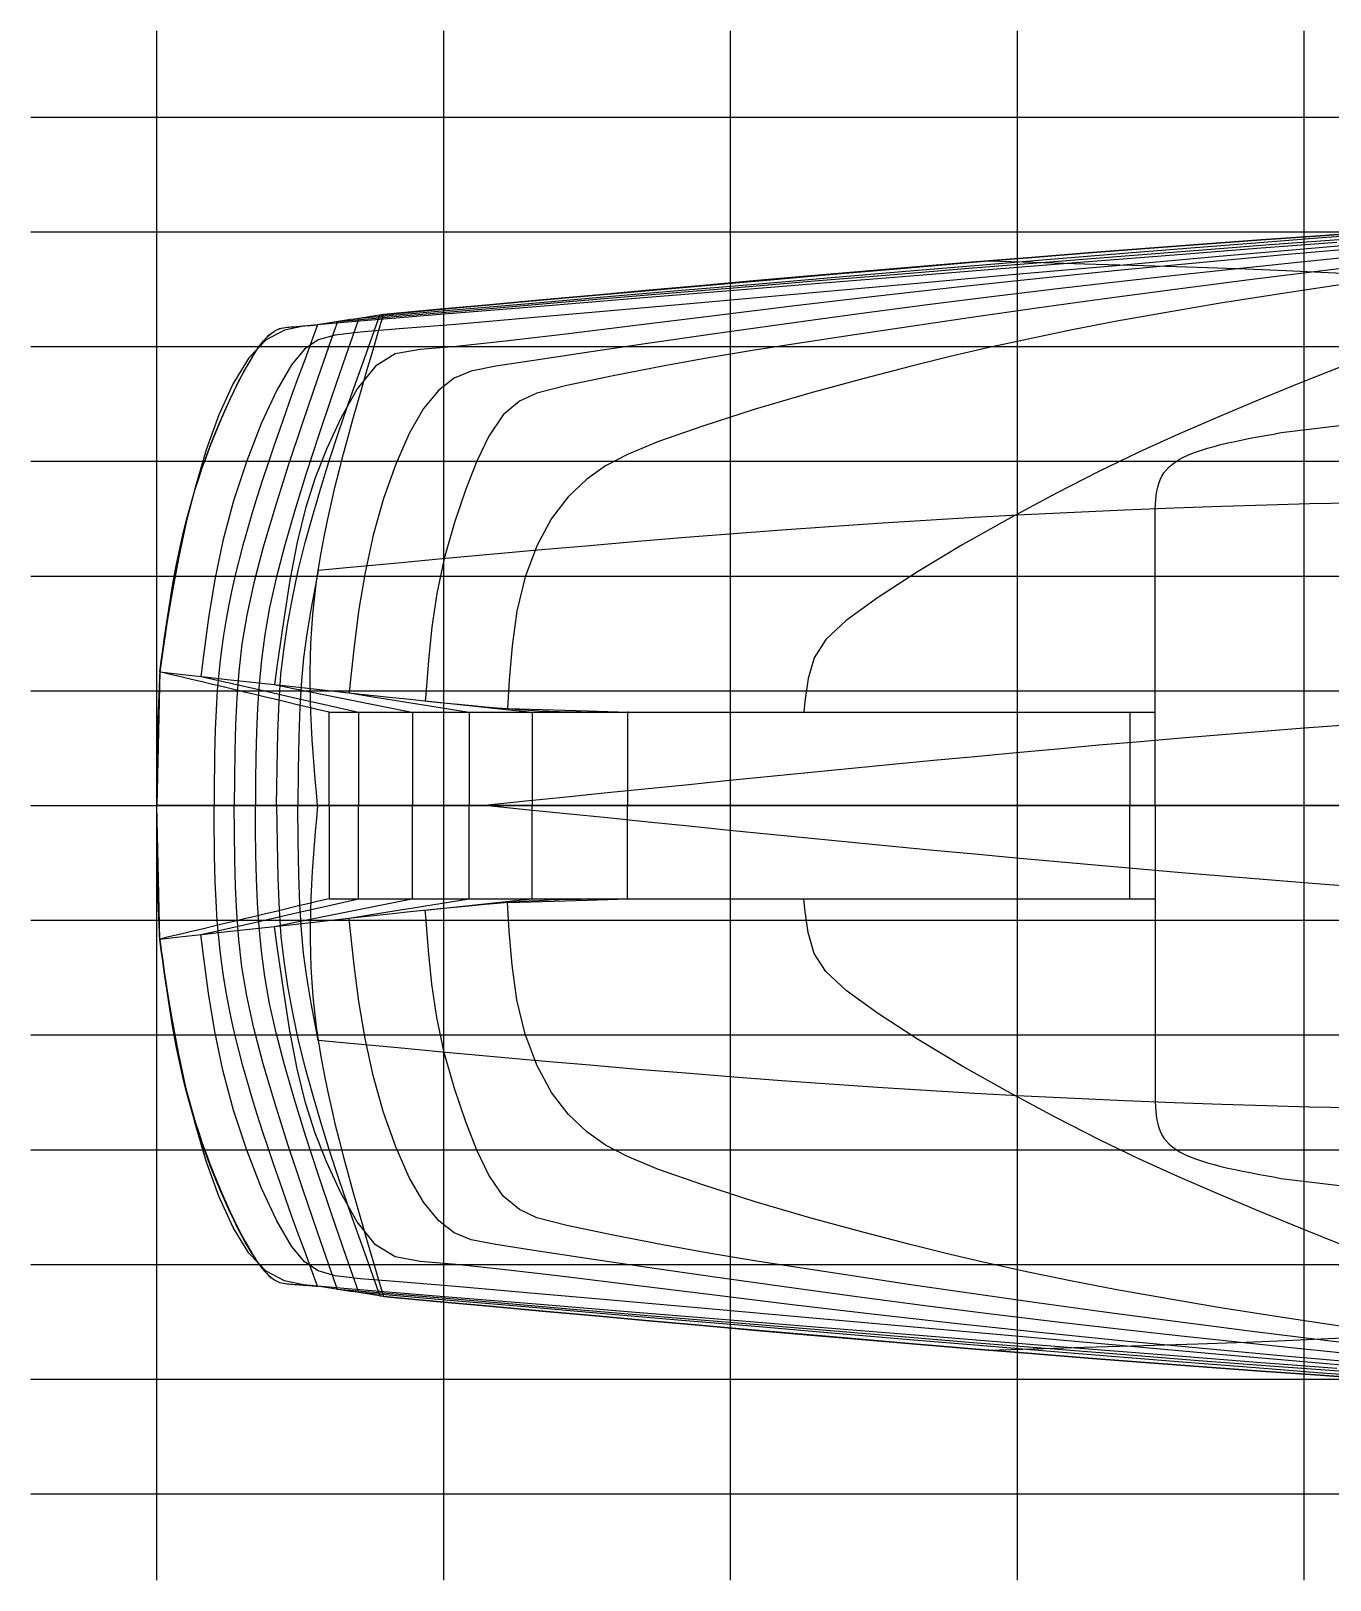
# Model space of a CAD drawing. Extents: x -0.22 to 9, y -4.91 to 1.71.
# Drawn here: x -0.219 to 2.045, y -4.913 to -2.213 of the extents above; entities that cross this region are included whole.
import ezdxf

# ---------------------------------------------------------------- set-up
doc = ezdxf.new("R2010")
doc.units = 0
doc.header["$MEASUREMENT"] = 0
for name, color, linetype in [('buttockgrid', 7, 'Continuous'), ('Center', 7, 'Continuous'), ('Knuckle_lines', 7, 'Continuous'), ('stationgrid', 7, 'Continuous'), ('waterlines', 7, 'Continuous')]:
    doc.layers.add(name, color=color, linetype=linetype)

msp = doc.modelspace()

# ---------------------------------------------------------------- linework, layer by layer
at = {"layer": 'buttockgrid', "color": 9}
for p, q in [((-0.219499, -2.36302), (8.999479, -2.36302)), ((-0.219499, -2.56302), (8.999479, -2.56302)), ((-0.219499, -2.76302), (8.999479, -2.76302)), ((-0.219499, -2.96302), (8.999479, -2.96302)), ((-0.219499, -3.16302), (8.999479, -3.16302)), ((-0.219499, -3.36302), (8.999479, -3.36302)), ((-0.219499, -3.56302), (8.999479, -3.56302)), ((-0.219499, -3.56302), (8.999479, -3.56302)), ((-0.219499, -3.76302), (8.999479, -3.76302)), ((-0.219499, -3.96302), (8.999479, -3.96302)), ((-0.219499, -4.16302), (8.999479, -4.16302)), ((-0.219499, -4.36302), (8.999479, -4.36302)), ((-0.219499, -4.56302), (8.999479, -4.56302)), ((-0.219499, -4.76302), (8.999479, -4.76302))]:
    msp.add_line(p, q, dxfattribs=at)
at = {"layer": 'Center', "color": 1}
msp.add_line((-0.219499, -3.56302), (8.999479, -3.56302), dxfattribs=at)
at = {"layer": 'Knuckle_lines', "color": 7}
for points in [[(2.1314, -2.5626), (2.0275, -2.5697), (1.9247, -2.577), (1.8231, -2.5845), (1.7227, -2.592), (1.6233, -2.5997), (1.525, -2.6076), (1.4276, -2.6155), (1.331, -2.6235), (1.2352, -2.6316), (1.1401, -2.6398), (1.0456, -2.648), (0.9517, -2.6563), (0.8582, -2.6647), (0.7651, -2.6731), (0.6723, -2.6816), (0.5797, -2.69), (0.4873, -2.6985), (0.395, -2.707)], [(0.395, -2.707), (0.4873, -2.6985), (0.5797, -2.69), (0.6723, -2.6816), (0.7651, -2.6731), (0.8582, -2.6647), (0.9517, -2.6563), (1.0456, -2.648), (1.1401, -2.6398), (1.2352, -2.6316), (1.331, -2.6235), (1.4276, -2.6155), (1.525, -2.6076), (1.6233, -2.5997), (1.7227, -2.592), (1.8231, -2.5845), (1.9247, -2.577), (2.0275, -2.5697), (2.1314, -2.5626)], [(0.005, -3.33), (0.0075, -3.3112), (0.0101, -3.2924), (0.0127, -3.2736), (0.0154, -3.2549), (0.0182, -3.2361), (0.0211, -3.2173), (0.0241, -3.1985), (0.0273, -3.1798), (0.0307, -3.161), (0.0342, -3.1423), (0.038, -3.1235), (0.0421, -3.1048), (0.0464, -3.0861), (0.0511, -3.0674), (0.056, -3.0487), (0.0613, -3.03), (0.0669, -3.0114), (0.0729, -2.9929), (0.0791, -2.9745), (0.0856, -2.9563), (0.0923, -2.9384), (0.0991, -2.9209), (0.106, -2.9039), (0.113, -2.8873), (0.12, -2.8714), (0.127, -2.8561), (0.1339, -2.8415), (0.1407, -2.8277), (0.1474, -2.8147), (0.1538, -2.8027), (0.16, -2.7917), (0.1659, -2.7817), (0.1715, -2.7729), (0.1768, -2.7652), (0.1818, -2.7584), (0.1866, -2.7526), (0.1911, -2.7476), (0.1953, -2.7434), (0.1994, -2.7399), (0.2032, -2.7371), (0.2069, -2.7348), (0.2105, -2.7331), (0.2139, -2.7318), (0.2173, -2.7308), (0.2205, -2.7301), (0.2237, -2.7296), (0.2269, -2.7293), (0.23, -2.729), (0.2331, -2.7288), (0.2362, -2.7285), (0.2394, -2.7283), (0.2425, -2.728), (0.2456, -2.7278), (0.2487, -2.7275), (0.2519, -2.7273), (0.255, -2.727), (0.2581, -2.7268), (0.2612, -2.7265), (0.2644, -2.7263), (0.2675, -2.726), (0.2706, -2.7258), (0.2737, -2.7255), (0.2769, -2.7253), (0.28, -2.725)], [(0.28, -2.725), (0.2688, -2.7555), (0.2576, -2.786), (0.2464, -2.8164), (0.2355, -2.8467), (0.2247, -2.8768), (0.2141, -2.9068), (0.2038, -2.9366), (0.1938, -2.9661), (0.1841, -2.9954), (0.1748, -3.0244), (0.166, -3.053), (0.1577, -3.0813), (0.1498, -3.1092), (0.1426, -3.1366), (0.136, -3.1636), (0.13, -3.19)], [(0.23, -2.729), (0.2332, -2.7288), (0.2363, -2.7285), (0.2394, -2.7283), (0.2425, -2.728), (0.2457, -2.7278), (0.2488, -2.7275), (0.2519, -2.7273), (0.255, -2.727), (0.2581, -2.7268), (0.2613, -2.7265), (0.2644, -2.7263), (0.2675, -2.726), (0.2706, -2.7258), (0.2738, -2.7255), (0.2769, -2.7253), (0.28, -2.725)], [(0.28, -3.563), (0.278, -3.5402), (0.2761, -3.5174), (0.2742, -3.4944), (0.2725, -3.4714), (0.2709, -3.4483), (0.2696, -3.425), (0.2685, -3.4016), (0.2677, -3.3779), (0.2673, -3.354), (0.2673, -3.3298), (0.2677, -3.3053), (0.2686, -3.2804), (0.27, -3.2552), (0.272, -3.2296), (0.2746, -3.2035), (0.2778, -3.177), (0.2818, -3.15), (0.2864, -3.1226), (0.2916, -3.0947), (0.2973, -3.0664), (0.3036, -3.0378), (0.3104, -3.0088), (0.3176, -2.9795), (0.3252, -2.9499), (0.3332, -2.9201), (0.3414, -2.89), (0.35, -2.8598), (0.3587, -2.8294), (0.3676, -2.7989), (0.3767, -2.7684), (0.3858, -2.7377), (0.395, -2.707)], [(0.395, -2.707), (0.3878, -2.7081), (0.3806, -2.7093), (0.3734, -2.7104), (0.3663, -2.7115), (0.3591, -2.7126), (0.3519, -2.7138), (0.3447, -2.7149), (0.3375, -2.716), (0.3303, -2.7171), (0.3231, -2.7183), (0.3159, -2.7194), (0.3088, -2.7205), (0.3016, -2.7216), (0.2944, -2.7228), (0.2872, -2.7239), (0.28, -2.725)], [(0.28, -2.725), (0.28, -2.725), (0.28, -2.725), (0.28, -2.725), (0.28, -2.725), (0.28, -2.725), (0.28, -2.725), (0.28, -2.725), (0.28, -2.725), (0.28, -2.725), (0.28, -2.725), (0.28, -2.725), (0.28, -2.725), (0.28, -2.725), (0.28, -2.725), (0.28, -2.725), (0.28, -2.725)], [(0.28, -2.725), (0.28, -2.725), (0.28, -2.725), (0.28, -2.725), (0.28, -2.725), (0.28, -2.725), (0.28, -2.725), (0.28, -2.725), (0.28, -2.725), (0.28, -2.725), (0.28, -2.725), (0.28, -2.725), (0.28, -2.725), (0.28, -2.725), (0.28, -2.725), (0.28, -2.725), (0.28, -2.725)], [(0.28, -2.725), (0.28, -2.725), (0.28, -2.725), (0.28, -2.725), (0.28, -2.725), (0.28, -2.725), (0.28, -2.725), (0.28, -2.725), (0.28, -2.725), (0.28, -2.725), (0.28, -2.725), (0.28, -2.725), (0.28, -2.725), (0.28, -2.725), (0.28, -2.725), (0.28, -2.725), (0.28, -2.725)], [(0.28, -2.725), (0.28, -2.725), (0.28, -2.725), (0.28, -2.725), (0.28, -2.725), (0.28, -2.725), (0.28, -2.725), (0.28, -2.725), (0.28, -2.725), (0.28, -2.725), (0.28, -2.725), (0.28, -2.725), (0.28, -2.725), (0.28, -2.725), (0.28, -2.725), (0.28, -2.725), (0.28, -2.725)], [(0.395, -2.707), (0.395, -2.707), (0.395, -2.707), (0.395, -2.707), (0.395, -2.707), (0.395, -2.707), (0.395, -2.707), (0.395, -2.707), (0.395, -2.707), (0.395, -2.707), (0.395, -2.707), (0.395, -2.707), (0.395, -2.707), (0.395, -2.707), (0.395, -2.707), (0.395, -2.707), (0.395, -2.707)], [(0.166, -2.7813), (0.1716, -2.7725), (0.1768, -2.7648), (0.1819, -2.7582), (0.1866, -2.7524), (0.1911, -2.7475), (0.1953, -2.7433), (0.1994, -2.7399), (0.2033, -2.7371), (0.207, -2.7348), (0.2105, -2.7331), (0.214, -2.7317), (0.2173, -2.7308), (0.2206, -2.7301), (0.2238, -2.7296), (0.2269, -2.7293), (0.23, -2.729)], [(1.96, -2.913), (2.0425, -2.903), (2.125, -2.893), (2.2075, -2.883), (2.29, -2.873), (2.3725, -2.863), (2.455, -2.853), (2.5375, -2.843), (2.62, -2.833), (2.7025, -2.823), (2.785, -2.813), (2.8675, -2.803), (2.95, -2.793), (3.0325, -2.783), (3.115, -2.773), (3.1975, -2.763), (3.28, -2.753)], [(0.166, -2.7813), (0.16, -2.7911), (0.1538, -2.802), (0.1474, -2.814), (0.1407, -2.8268), (0.1339, -2.8405), (0.127, -2.855), (0.12, -2.8702), (0.113, -2.886), (0.106, -2.9025), (0.0991, -2.9194), (0.0923, -2.9368), (0.0856, -2.9546), (0.0791, -2.9727), (0.0729, -2.9911), (0.0669, -3.0096), (0.0613, -3.0282)], [(1.74, -3.0742), (1.74, -3.0647), (1.7401, -3.0555), (1.7402, -3.0468), (1.7406, -3.0383), (1.7411, -3.0303), (1.7419, -3.0226), (1.7431, -3.0153), (1.7446, -3.0082), (1.7465, -3.0015), (1.7489, -2.9952), (1.7519, -2.9891), (1.7555, -2.9833), (1.7597, -2.9779), (1.7646, -2.9727), (1.7702, -2.9678), (1.7767, -2.9631), (1.784, -2.9587), (1.7921, -2.9546), (1.8009, -2.9507), (1.8105, -2.9469), (1.8207, -2.9434), (1.8314, -2.9401), (1.8428, -2.9369), (1.8546, -2.9339), (1.8668, -2.931), (1.8794, -2.9282), (1.8924, -2.9255), (1.9056, -2.9229), (1.919, -2.9204), (1.9326, -2.9179), (1.9462, -2.9155), (1.96, -2.913)], [(0.0613, -3.0282), (0.056, -3.0469), (0.0511, -3.0656), (0.0464, -3.0843), (0.0421, -3.1031), (0.038, -3.1219), (0.0342, -3.1408), (0.0307, -3.1596), (0.0273, -3.1785), (0.0241, -3.1974), (0.0211, -3.2163), (0.0182, -3.2352), (0.0154, -3.2542), (0.0127, -3.2731), (0.0101, -3.2921), (0.0075, -3.3111), (0.005, -3.33)], [(1.74, -3.4005), (1.74, -3.3919), (1.74, -3.3833), (1.74, -3.3747), (1.74, -3.366), (1.74, -3.3572), (1.74, -3.3484), (1.74, -3.3394), (1.74, -3.3304), (1.74, -3.3212), (1.74, -3.3118), (1.74, -3.3023), (1.74, -3.2926), (1.74, -3.2827), (1.74, -3.2726), (1.74, -3.2623), (1.74, -3.2517), (1.74, -3.2408), (1.74, -3.2298), (1.74, -3.2185), (1.74, -3.2071), (1.74, -3.1956), (1.74, -3.1841), (1.74, -3.1725), (1.74, -3.1609), (1.74, -3.1494), (1.74, -3.1381), (1.74, -3.1268), (1.74, -3.1157), (1.74, -3.1049), (1.74, -3.0944), (1.74, -3.0841), (1.74, -3.0742)], [(0.13, -3.19), (0.1247, -3.2159), (0.1201, -3.2414), (0.1161, -3.2663), (0.1127, -3.2908), (0.1097, -3.3149), (0.1073, -3.3387), (0.1053, -3.3621), (0.1037, -3.3851), (0.1025, -3.408), (0.1016, -3.4306), (0.1009, -3.4529), (0.1005, -3.4752), (0.1002, -3.4972), (0.1001, -3.5192), (0.1, -3.5411), (0.1, -3.563)], [(0.005, -3.33), (0.0047, -3.3373), (0.0044, -3.3446), (0.0041, -3.3519), (0.0038, -3.3591), (0.0035, -3.3664), (0.0032, -3.3737), (0.0029, -3.381), (0.0026, -3.3883), (0.0023, -3.3956), (0.0021, -3.4028), (0.0018, -3.4101), (0.0016, -3.4174), (0.0014, -3.4247), (0.0012, -3.432), (0.001, -3.4392), (0.0008, -3.4465)], [(0.005, -3.33), (0.0047, -3.3373), (0.0044, -3.3446), (0.0041, -3.3519), (0.0038, -3.3591), (0.0035, -3.3664), (0.0032, -3.3737), (0.0029, -3.381), (0.0026, -3.3883), (0.0023, -3.3956), (0.0021, -3.4028), (0.0018, -3.4101), (0.0016, -3.4174), (0.0014, -3.4247), (0.0012, -3.432), (0.001, -3.4392), (0.0008, -3.4465)], [(0.005, -3.33), (0.0444, -3.3344), (0.0836, -3.3388), (0.1226, -3.3432), (0.1613, -3.3475), (0.1994, -3.3517), (0.2369, -3.3558), (0.2736, -3.3599), (0.3095, -3.3638), (0.3444, -3.3676), (0.3781, -3.3712), (0.4106, -3.3747), (0.4417, -3.3779), (0.4713, -3.381), (0.4993, -3.3838), (0.5255, -3.3864), (0.5498, -3.3888), (0.5722, -3.3908), (0.593, -3.3926), (0.6124, -3.3942), (0.6308, -3.3956), (0.6486, -3.3967), (0.6661, -3.3977), (0.6835, -3.3984), (0.7014, -3.3991), (0.7199, -3.3995), (0.7395, -3.3999), (0.7604, -3.4002), (0.7831, -3.4003), (0.8078, -3.4004), (0.8349, -3.4005), (0.8647, -3.4005), (0.8975, -3.4005), (0.9337, -3.4005), (0.9731, -3.4005), (1.0155, -3.4005), (1.0606, -3.4005), (1.1082, -3.4005), (1.1582, -3.4005), (1.2103, -3.4005), (1.2644, -3.4005), (1.3201, -3.4005), (1.3773, -3.4005), (1.4358, -3.4005), (1.4954, -3.4005), (1.5558, -3.4005), (1.6168, -3.4005), (1.6783, -3.4005), (1.74, -3.4005)], [(0.005, -3.33), (0.005, -3.33), (0.005, -3.33), (0.005, -3.33), (0.005, -3.33), (0.005, -3.33), (0.005, -3.33), (0.005, -3.33), (0.005, -3.33), (0.005, -3.33), (0.005, -3.33), (0.005, -3.33), (0.005, -3.33), (0.005, -3.33), (0.005, -3.33), (0.005, -3.33), (0.005, -3.33)], [(0.3, -3.4005), (0.2816, -3.3961), (0.2631, -3.3917), (0.2447, -3.3873), (0.2263, -3.3829), (0.2078, -3.3785), (0.1894, -3.3741), (0.1709, -3.3697), (0.1525, -3.3653), (0.1341, -3.3608), (0.1156, -3.3564), (0.0972, -3.352), (0.0787, -3.3476), (0.0603, -3.3432), (0.0419, -3.3388), (0.0234, -3.3344), (0.005, -3.33)], [(0.3, -3.4005), (0.3269, -3.4005), (0.3537, -3.4005), (0.3804, -3.4005), (0.407, -3.4005), (0.4335, -3.4005), (0.4597, -3.4005), (0.4856, -3.4005), (0.5113, -3.4005), (0.5366, -3.4005), (0.5615, -3.4005), (0.586, -3.4005), (0.61, -3.4005), (0.6335, -3.4005), (0.6564, -3.4005), (0.6787, -3.4005), (0.7004, -3.4005)], [(0.3, -3.563), (0.3, -3.5529), (0.3, -3.5427), (0.3, -3.5325), (0.3, -3.5224), (0.3, -3.5122), (0.3, -3.5021), (0.3, -3.4919), (0.3, -3.4818), (0.3, -3.4716), (0.3, -3.4614), (0.3, -3.4513), (0.3, -3.4411), (0.3, -3.431), (0.3, -3.4208), (0.3, -3.4106), (0.3, -3.4005)], [(0.7004, -3.4005), (0.7214, -3.4005), (0.7419, -3.4005), (0.762, -3.4005), (0.782, -3.4005), (0.8019, -3.4005), (0.8219, -3.4005), (0.8423, -3.4005), (0.8631, -3.4005), (0.8845, -3.4005), (0.9068, -3.4005), (0.93, -3.4005), (0.9544, -3.4005), (0.9801, -3.4005), (1.0073, -3.4005), (1.0361, -3.4005), (1.0667, -3.4005)], [(1.0667, -3.4005), (1.0992, -3.4005), (1.1336, -3.4005), (1.1697, -3.4005), (1.2074, -3.4005), (1.2466, -3.4005), (1.2871, -3.4005), (1.3289, -3.4005), (1.3718, -3.4005), (1.4156, -3.4005), (1.4604, -3.4005), (1.5058, -3.4005), (1.5519, -3.4005), (1.5985, -3.4005), (1.6455, -3.4005), (1.6927, -3.4005), (1.74, -3.4005)], [(1.74, -3.563), (1.74, -3.5529), (1.74, -3.5427), (1.74, -3.5325), (1.74, -3.5224), (1.74, -3.5122), (1.74, -3.5021), (1.74, -3.4919), (1.74, -3.4818), (1.74, -3.4716), (1.74, -3.4614), (1.74, -3.4513), (1.74, -3.4411), (1.74, -3.431), (1.74, -3.4208), (1.74, -3.4106), (1.74, -3.4005)], [(1.74, -3.4005), (1.74, -3.4005), (1.74, -3.4005), (1.74, -3.4005), (1.74, -3.4005), (1.74, -3.4005), (1.74, -3.4005), (1.74, -3.4005), (1.74, -3.4005), (1.74, -3.4005), (1.74, -3.4005), (1.74, -3.4005), (1.74, -3.4005), (1.74, -3.4005), (1.74, -3.4005), (1.74, -3.4005), (1.74, -3.4005)], [(0.0008, -3.4465), (0.0007, -3.4538), (0.0006, -3.4611), (0.0004, -3.4684), (0.0004, -3.4756), (0.0003, -3.4829), (0.0002, -3.4902), (0.0001, -3.4975), (0.0001, -3.5048), (0.0001, -3.5121), (0, -3.5193), (0, -3.5266), (0, -3.5339), (0, -3.5412), (0, -3.5485), (0, -3.5557), (0, -3.563)], [(0.0008, -3.4465), (0.0007, -3.4538), (0.0006, -3.4611), (0.0004, -3.4684), (0.0004, -3.4756), (0.0003, -3.4829), (0.0002, -3.4902), (0.0001, -3.4975), (0.0001, -3.5048), (0.0001, -3.5121), (0, -3.5193), (0, -3.5266), (0, -3.5339), (0, -3.5412), (0, -3.5485), (0, -3.5557), (0, -3.563)], [(0.1, -3.563), (0.0938, -3.563), (0.0875, -3.563), (0.0812, -3.563), (0.075, -3.563), (0.0688, -3.563), (0.0625, -3.563), (0.0563, -3.563), (0.05, -3.563), (0.0438, -3.563), (0.0375, -3.563), (0.0313, -3.563), (0.025, -3.563), (0.0188, -3.563), (0.0125, -3.563), (0.0063, -3.563), (0, -3.563)], [(0.1, -3.563), (0.0938, -3.563), (0.0875, -3.563), (0.0812, -3.563), (0.075, -3.563), (0.0688, -3.563), (0.0625, -3.563), (0.0563, -3.563), (0.05, -3.563), (0.0438, -3.563), (0.0375, -3.563), (0.0313, -3.563), (0.025, -3.563), (0.0188, -3.563), (0.0125, -3.563), (0.0063, -3.563), (0, -3.563)], [(0, -3.563), (0, -3.563), (0, -3.563), (0, -3.563), (0, -3.563), (0, -3.563), (0, -3.563), (0, -3.563), (0, -3.563), (0, -3.563), (0, -3.563), (0, -3.563), (0, -3.563), (0, -3.563), (0, -3.563), (0, -3.563), (0, -3.563)], [(0, -3.563), (0, -3.563), (0, -3.563), (0, -3.563), (0, -3.563), (0, -3.563), (0, -3.563), (0, -3.563), (0, -3.563), (0, -3.563), (0, -3.563), (0, -3.563), (0, -3.563), (0, -3.563), (0, -3.563), (0, -3.563), (0, -3.563)], [(0.0008, -3.6795), (0.0007, -3.6722), (0.0006, -3.665), (0.0004, -3.6577), (0.0004, -3.6504), (0.0003, -3.6431), (0.0002, -3.6358), (0.0001, -3.6286), (0.0001, -3.6213), (0.0001, -3.614), (0, -3.6067), (0, -3.5994), (0, -3.5921), (0, -3.5849), (0, -3.5776), (0, -3.5703), (0, -3.563)], [(0, -3.563), (0.0188, -3.563), (0.0375, -3.563), (0.0562, -3.563), (0.075, -3.563), (0.0938, -3.563), (0.1125, -3.563), (0.1312, -3.563), (0.15, -3.563), (0.1687, -3.563), (0.1875, -3.563), (0.2062, -3.563), (0.225, -3.563), (0.2438, -3.563), (0.2625, -3.563), (0.2813, -3.563), (0.3, -3.563)], [(0, -3.563), (0.0188, -3.563), (0.0375, -3.563), (0.0562, -3.563), (0.075, -3.563), (0.0938, -3.563), (0.1125, -3.563), (0.1312, -3.563), (0.15, -3.563), (0.1687, -3.563), (0.1875, -3.563), (0.2062, -3.563), (0.225, -3.563), (0.2438, -3.563), (0.2625, -3.563), (0.2813, -3.563), (0.3, -3.563)], [(0.0008, -3.6795), (0.0007, -3.6722), (0.0006, -3.665), (0.0004, -3.6577), (0.0004, -3.6504), (0.0003, -3.6431), (0.0002, -3.6358), (0.0001, -3.6286), (0.0001, -3.6213), (0.0001, -3.614), (0, -3.6067), (0, -3.5994), (0, -3.5921), (0, -3.5849), (0, -3.5776), (0, -3.5703), (0, -3.563)], [(0.28, -3.563), (0.2688, -3.563), (0.2575, -3.563), (0.2463, -3.563), (0.235, -3.563), (0.2237, -3.563), (0.2125, -3.563), (0.2013, -3.563), (0.19, -3.563), (0.1788, -3.563), (0.1675, -3.563), (0.1563, -3.563), (0.145, -3.563), (0.1337, -3.563), (0.1225, -3.563), (0.1112, -3.563), (0.1, -3.563)], [(0.28, -3.563), (0.2688, -3.563), (0.2575, -3.563), (0.2463, -3.563), (0.235, -3.563), (0.2237, -3.563), (0.2125, -3.563), (0.2013, -3.563), (0.19, -3.563), (0.1788, -3.563), (0.1675, -3.563), (0.1563, -3.563), (0.145, -3.563), (0.1337, -3.563), (0.1225, -3.563), (0.1112, -3.563), (0.1, -3.563)], [(0.13, -3.936), (0.1247, -3.9101), (0.1201, -3.8847), (0.1161, -3.8597), (0.1127, -3.8352), (0.1097, -3.8111), (0.1073, -3.7874), (0.1053, -3.764), (0.1037, -3.7409), (0.1025, -3.7181), (0.1016, -3.6955), (0.1009, -3.6731), (0.1005, -3.6509), (0.1002, -3.6288), (0.1001, -3.6068), (0.1, -3.5849), (0.1, -3.563)], [(0.28, -3.563), (0.278, -3.5858), (0.2761, -3.6087), (0.2742, -3.6316), (0.2725, -3.6546), (0.2709, -3.6777), (0.2696, -3.701), (0.2685, -3.7245), (0.2677, -3.7481), (0.2673, -3.7721), (0.2673, -3.7963), (0.2677, -3.8208), (0.2686, -3.8456), (0.27, -3.8708), (0.272, -3.8965), (0.2746, -3.9225), (0.2778, -3.949), (0.2818, -3.976), (0.2864, -4.0035), (0.2916, -4.0313), (0.2973, -4.0596), (0.3036, -4.0883), (0.3104, -4.1173), (0.3176, -4.1466), (0.3252, -4.1761), (0.3332, -4.206), (0.3414, -4.236), (0.35, -4.2662), (0.3587, -4.2966), (0.3676, -4.3271), (0.3767, -4.3577), (0.3858, -4.3883), (0.395, -4.419)], [(2.1186, -3.563), (2.0117, -3.563), (1.9055, -3.563), (1.8001, -3.563), (1.6954, -3.563), (1.5915, -3.563), (1.4881, -3.563), (1.3854, -3.563), (1.2832, -3.563), (1.1815, -3.563), (1.0802, -3.563), (0.9793, -3.563), (0.8788, -3.563), (0.7785, -3.563), (0.6785, -3.563), (0.5787, -3.563), (0.4791, -3.563), (0.3795, -3.563), (0.28, -3.563)], [(2.1186, -3.563), (2.0117, -3.563), (1.9055, -3.563), (1.8001, -3.563), (1.6954, -3.563), (1.5915, -3.563), (1.4881, -3.563), (1.3854, -3.563), (1.2832, -3.563), (1.1815, -3.563), (1.0802, -3.563), (0.9793, -3.563), (0.8788, -3.563), (0.7785, -3.563), (0.6785, -3.563), (0.5787, -3.563), (0.4791, -3.563), (0.3795, -3.563), (0.28, -3.563)], [(0.3, -3.563), (0.3269, -3.563), (0.3537, -3.563), (0.3804, -3.563), (0.407, -3.563), (0.4335, -3.563), (0.4597, -3.563), (0.4856, -3.563), (0.5113, -3.563), (0.5366, -3.563), (0.5615, -3.563), (0.586, -3.563), (0.61, -3.563), (0.6335, -3.563), (0.6564, -3.563), (0.6787, -3.563), (0.7004, -3.563), (0.7214, -3.563), (0.7419, -3.563), (0.762, -3.563), (0.782, -3.563), (0.8019, -3.563), (0.8219, -3.563), (0.8423, -3.563), (0.8631, -3.563), (0.8845, -3.563), (0.9068, -3.563), (0.93, -3.563), (0.9544, -3.563), (0.9801, -3.563), (1.0073, -3.563), (1.0361, -3.563), (1.0667, -3.563), (1.0992, -3.563), (1.1336, -3.563), (1.1697, -3.563), (1.2074, -3.563), (1.2466, -3.563), (1.2871, -3.563), (1.3289, -3.563), (1.3718, -3.563), (1.4156, -3.563), (1.4604, -3.563), (1.5058, -3.563), (1.5519, -3.563), (1.5985, -3.563), (1.6455, -3.563), (1.6927, -3.563), (1.74, -3.563)], [(0.3, -3.563), (0.3269, -3.563), (0.3537, -3.563), (0.3804, -3.563), (0.407, -3.563), (0.4335, -3.563), (0.4597, -3.563), (0.4856, -3.563), (0.5113, -3.563), (0.5366, -3.563), (0.5615, -3.563), (0.586, -3.563), (0.61, -3.563), (0.6335, -3.563), (0.6564, -3.563), (0.6787, -3.563), (0.7004, -3.563), (0.7214, -3.563), (0.7419, -3.563), (0.762, -3.563), (0.782, -3.563), (0.8019, -3.563), (0.8219, -3.563), (0.8423, -3.563), (0.8631, -3.563), (0.8845, -3.563), (0.9068, -3.563), (0.93, -3.563), (0.9544, -3.563), (0.9801, -3.563), (1.0073, -3.563), (1.0361, -3.563), (1.0667, -3.563), (1.0992, -3.563), (1.1336, -3.563), (1.1697, -3.563), (1.2074, -3.563), (1.2466, -3.563), (1.2871, -3.563), (1.3289, -3.563), (1.3718, -3.563), (1.4156, -3.563), (1.4604, -3.563), (1.5058, -3.563), (1.5519, -3.563), (1.5985, -3.563), (1.6455, -3.563), (1.6927, -3.563), (1.74, -3.563)], [(0.3, -3.563), (0.3, -3.5732), (0.3, -3.5833), (0.3, -3.5935), (0.3, -3.6037), (0.3, -3.6138), (0.3, -3.624), (0.3, -3.6341), (0.3, -3.6443), (0.3, -3.6544), (0.3, -3.6646), (0.3, -3.6748), (0.3, -3.6849), (0.3, -3.6951), (0.3, -3.7052), (0.3, -3.7154), (0.3, -3.7256)], [(1.74, -3.563), (1.74, -3.5732), (1.74, -3.5833), (1.74, -3.5935), (1.74, -3.6037), (1.74, -3.6138), (1.74, -3.624), (1.74, -3.6341), (1.74, -3.6443), (1.74, -3.6544), (1.74, -3.6646), (1.74, -3.6748), (1.74, -3.6849), (1.74, -3.6951), (1.74, -3.7052), (1.74, -3.7154), (1.74, -3.7256)], [(0.005, -3.796), (0.0047, -3.7887), (0.0044, -3.7815), (0.0041, -3.7742), (0.0038, -3.7669), (0.0035, -3.7596), (0.0032, -3.7523), (0.0029, -3.7451), (0.0026, -3.7378), (0.0023, -3.7305), (0.0021, -3.7232), (0.0018, -3.7159), (0.0016, -3.7086), (0.0014, -3.7014), (0.0012, -3.6941), (0.001, -3.6868), (0.0008, -3.6795)], [(0.005, -3.796), (0.0047, -3.7887), (0.0044, -3.7815), (0.0041, -3.7742), (0.0038, -3.7669), (0.0035, -3.7596), (0.0032, -3.7523), (0.0029, -3.7451), (0.0026, -3.7378), (0.0023, -3.7305), (0.0021, -3.7232), (0.0018, -3.7159), (0.0016, -3.7086), (0.0014, -3.7014), (0.0012, -3.6941), (0.001, -3.6868), (0.0008, -3.6795)], [(0.005, -3.796), (0.0444, -3.7916), (0.0836, -3.7872), (0.1226, -3.7829), (0.1613, -3.7786), (0.1994, -3.7743), (0.2369, -3.7702), (0.2736, -3.7662), (0.3095, -3.7622), (0.3444, -3.7585), (0.3781, -3.7548), (0.4106, -3.7514), (0.4417, -3.7481), (0.4713, -3.745), (0.4993, -3.7422), (0.5255, -3.7396), (0.5498, -3.7373), (0.5722, -3.7352), (0.593, -3.7334), (0.6124, -3.7318), (0.6308, -3.7305), (0.6486, -3.7293), (0.6661, -3.7284), (0.6835, -3.7276), (0.7014, -3.727), (0.7199, -3.7265), (0.7395, -3.7261), (0.7604, -3.7259), (0.7831, -3.7257), (0.8078, -3.7256), (0.8349, -3.7255), (0.8647, -3.7255), (0.8975, -3.7255), (0.9337, -3.7255), (0.9731, -3.7255), (1.0155, -3.7255), (1.0606, -3.7255), (1.1082, -3.7255), (1.1582, -3.7255), (1.2103, -3.7255), (1.2644, -3.7255), (1.3201, -3.7255), (1.3773, -3.7255), (1.4358, -3.7255), (1.4954, -3.7255), (1.5558, -3.7255), (1.6168, -3.7255), (1.6783, -3.7255), (1.74, -3.7255)], [(0.3, -3.7256), (0.2816, -3.73), (0.2631, -3.7344), (0.2447, -3.7388), (0.2263, -3.7432), (0.2078, -3.7476), (0.1894, -3.752), (0.1709, -3.7564), (0.1525, -3.7608), (0.1341, -3.7652), (0.1156, -3.7696), (0.0972, -3.774), (0.0787, -3.7784), (0.0603, -3.7828), (0.0419, -3.7872), (0.0234, -3.7916), (0.005, -3.796)], [(0.3, -3.7256), (0.3269, -3.7256), (0.3537, -3.7256), (0.3804, -3.7256), (0.407, -3.7256), (0.4335, -3.7256), (0.4597, -3.7256), (0.4856, -3.7256), (0.5113, -3.7256), (0.5366, -3.7256), (0.5615, -3.7256), (0.586, -3.7256), (0.61, -3.7256), (0.6335, -3.7256), (0.6564, -3.7256), (0.6787, -3.7256), (0.7004, -3.7256)], [(0.7004, -3.7256), (0.7214, -3.7256), (0.7419, -3.7256), (0.762, -3.7256), (0.782, -3.7256), (0.8019, -3.7256), (0.8219, -3.7256), (0.8423, -3.7256), (0.8631, -3.7256), (0.8845, -3.7256), (0.9068, -3.7256), (0.93, -3.7256), (0.9544, -3.7256), (0.9801, -3.7256), (1.0073, -3.7256), (1.0361, -3.7256), (1.0667, -3.7256)], [(1.0667, -3.7256), (1.0992, -3.7256), (1.1336, -3.7256), (1.1697, -3.7256), (1.2074, -3.7256), (1.2466, -3.7256), (1.2871, -3.7256), (1.3289, -3.7256), (1.3718, -3.7256), (1.4156, -3.7256), (1.4604, -3.7256), (1.5058, -3.7256), (1.5519, -3.7256), (1.5985, -3.7256), (1.6455, -3.7256), (1.6927, -3.7256), (1.74, -3.7256)], [(1.74, -3.7255), (1.74, -3.7341), (1.74, -3.7427), (1.74, -3.7514), (1.74, -3.7601), (1.74, -3.7688), (1.74, -3.7777), (1.74, -3.7866), (1.74, -3.7957), (1.74, -3.8049), (1.74, -3.8142), (1.74, -3.8237), (1.74, -3.8334), (1.74, -3.8433), (1.74, -3.8534), (1.74, -3.8638), (1.74, -3.8744), (1.74, -3.8852), (1.74, -3.8963), (1.74, -3.9075), (1.74, -3.9189), (1.74, -3.9304), (1.74, -3.942), (1.74, -3.9535), (1.74, -3.9651), (1.74, -3.9766), (1.74, -3.988), (1.74, -3.9992), (1.74, -4.0103), (1.74, -4.0211), (1.74, -4.0317), (1.74, -4.0419), (1.74, -4.0519)], [(1.74, -3.7256), (1.74, -3.7256), (1.74, -3.7256), (1.74, -3.7256), (1.74, -3.7255), (1.74, -3.7255), (1.74, -3.7255), (1.74, -3.7255), (1.74, -3.7255), (1.74, -3.7255), (1.74, -3.7255), (1.74, -3.7255), (1.74, -3.7255), (1.74, -3.7255), (1.74, -3.7255), (1.74, -3.7255), (1.74, -3.7255)], [(0.005, -3.796), (0.0075, -3.8148), (0.0101, -3.8336), (0.0127, -3.8524), (0.0154, -3.8712), (0.0182, -3.89), (0.0211, -3.9088), (0.0241, -3.9275), (0.0273, -3.9463), (0.0307, -3.965), (0.0342, -3.9838), (0.038, -4.0025), (0.0421, -4.0212), (0.0464, -4.04), (0.0511, -4.0587), (0.056, -4.0773), (0.0613, -4.096), (0.0669, -4.1146), (0.0729, -4.1332), (0.0791, -4.1516), (0.0856, -4.1697), (0.0923, -4.1876), (0.0991, -4.2051), (0.106, -4.2222), (0.113, -4.2387), (0.12, -4.2547), (0.127, -4.27), (0.1339, -4.2846), (0.1407, -4.2984), (0.1474, -4.3113), (0.1538, -4.3233), (0.16, -4.3344), (0.1659, -4.3443), (0.1715, -4.3531), (0.1768, -4.3609), (0.1818, -4.3676), (0.1866, -4.3735), (0.1911, -4.3784), (0.1953, -4.3826), (0.1994, -4.3861), (0.2032, -4.3889), (0.2069, -4.3912), (0.2105, -4.393), (0.2139, -4.3943), (0.2173, -4.3953), (0.2205, -4.3959), (0.2237, -4.3964), (0.2269, -4.3968), (0.23, -4.397), (0.2331, -4.3973), (0.2362, -4.3975), (0.2394, -4.3978), (0.2425, -4.398), (0.2456, -4.3983), (0.2487, -4.3985), (0.2519, -4.3988), (0.255, -4.399), (0.2581, -4.3993), (0.2612, -4.3995), (0.2644, -4.3998), (0.2675, -4.4), (0.2706, -4.4003), (0.2737, -4.4005), (0.2769, -4.4008), (0.28, -4.401)], [(0.005, -3.796), (0.005, -3.796), (0.005, -3.796), (0.005, -3.796), (0.005, -3.796), (0.005, -3.796), (0.005, -3.796), (0.005, -3.796), (0.005, -3.796), (0.005, -3.796), (0.005, -3.796), (0.005, -3.796), (0.005, -3.796), (0.005, -3.796), (0.005, -3.796), (0.005, -3.796), (0.005, -3.796)], [(0.0613, -4.0978), (0.056, -4.0792), (0.0511, -4.0604), (0.0464, -4.0417), (0.0421, -4.0229), (0.038, -4.0041), (0.0342, -3.9853), (0.0307, -3.9664), (0.0273, -3.9475), (0.0241, -3.9286), (0.0211, -3.9097), (0.0182, -3.8908), (0.0154, -3.8719), (0.0127, -3.8529), (0.0101, -3.834), (0.0075, -3.815), (0.005, -3.796)], [(0.28, -4.401), (0.2688, -4.3705), (0.2576, -4.3401), (0.2464, -4.3097), (0.2355, -4.2794), (0.2247, -4.2492), (0.2141, -4.2192), (0.2038, -4.1894), (0.1938, -4.1599), (0.1841, -4.1306), (0.1748, -4.1016), (0.166, -4.073), (0.1577, -4.0447), (0.1498, -4.0169), (0.1426, -3.9894), (0.136, -3.9625), (0.13, -3.936)], [(1.74, -4.0519), (1.74, -4.0614), (1.7401, -4.0705), (1.7402, -4.0793), (1.7406, -4.0877), (1.7411, -4.0957), (1.7419, -4.1034), (1.7431, -4.1108), (1.7446, -4.1178), (1.7465, -4.1245), (1.7489, -4.1309), (1.7519, -4.1369), (1.7555, -4.1427), (1.7597, -4.1482), (1.7646, -4.1534), (1.7702, -4.1583), (1.7767, -4.1629), (1.784, -4.1673), (1.7921, -4.1715), (1.8009, -4.1754), (1.8105, -4.1791), (1.8207, -4.1826), (1.8314, -4.1859), (1.8428, -4.1891), (1.8546, -4.1921), (1.8668, -4.195), (1.8794, -4.1978), (1.8924, -4.2005), (1.9056, -4.2031), (1.919, -4.2056), (1.9326, -4.2081), (1.9462, -4.2106), (1.96, -4.213)], [(0.166, -4.3448), (0.16, -4.3349), (0.1538, -4.324), (0.1474, -4.3121), (0.1407, -4.2993), (0.1339, -4.2856), (0.127, -4.2711), (0.12, -4.2559), (0.113, -4.24), (0.106, -4.2236), (0.0991, -4.2066), (0.0923, -4.1892), (0.0856, -4.1714), (0.0791, -4.1533), (0.0729, -4.135), (0.0669, -4.1165), (0.0613, -4.0978)], [(1.96, -4.213), (2.0425, -4.223), (2.125, -4.233), (2.2075, -4.243), (2.29, -4.253), (2.3725, -4.263), (2.455, -4.273), (2.5375, -4.283), (2.62, -4.293), (2.7025, -4.303), (2.785, -4.313), (2.8675, -4.323), (2.95, -4.333), (3.0325, -4.343), (3.115, -4.353), (3.1975, -4.363), (3.28, -4.373)], [(0.166, -4.3448), (0.1716, -4.3535), (0.1768, -4.3612), (0.1819, -4.3679), (0.1866, -4.3737), (0.1911, -4.3786), (0.1953, -4.3827), (0.1994, -4.3862), (0.2033, -4.389), (0.207, -4.3912), (0.2105, -4.393), (0.214, -4.3943), (0.2173, -4.3953), (0.2206, -4.396), (0.2238, -4.3964), (0.2269, -4.3968), (0.23, -4.397)], [(0.23, -4.397), (0.2332, -4.3973), (0.2363, -4.3975), (0.2394, -4.3978), (0.2425, -4.398), (0.2457, -4.3983), (0.2488, -4.3985), (0.2519, -4.3988), (0.255, -4.399), (0.2581, -4.3993), (0.2613, -4.3995), (0.2644, -4.3998), (0.2675, -4.4), (0.2706, -4.4003), (0.2738, -4.4005), (0.2769, -4.4008), (0.28, -4.401)], [(0.28, -4.401), (0.28, -4.401), (0.28, -4.401), (0.28, -4.401), (0.28, -4.401), (0.28, -4.401), (0.28, -4.401), (0.28, -4.401), (0.28, -4.401), (0.28, -4.401), (0.28, -4.401), (0.28, -4.401), (0.28, -4.401), (0.28, -4.401), (0.28, -4.401), (0.28, -4.401), (0.28, -4.401)], [(0.28, -4.401), (0.28, -4.401), (0.28, -4.401), (0.28, -4.401), (0.28, -4.401), (0.28, -4.401), (0.28, -4.401), (0.28, -4.401), (0.28, -4.401), (0.28, -4.401), (0.28, -4.401), (0.28, -4.401), (0.28, -4.401), (0.28, -4.401), (0.28, -4.401), (0.28, -4.401), (0.28, -4.401)], [(0.28, -4.401), (0.28, -4.401), (0.28, -4.401), (0.28, -4.401), (0.28, -4.401), (0.28, -4.401), (0.28, -4.401), (0.28, -4.401), (0.28, -4.401), (0.28, -4.401), (0.28, -4.401), (0.28, -4.401), (0.28, -4.401), (0.28, -4.401), (0.28, -4.401), (0.28, -4.401), (0.28, -4.401)], [(0.28, -4.401), (0.28, -4.401), (0.28, -4.401), (0.28, -4.401), (0.28, -4.401), (0.28, -4.401), (0.28, -4.401), (0.28, -4.401), (0.28, -4.401), (0.28, -4.401), (0.28, -4.401), (0.28, -4.401), (0.28, -4.401), (0.28, -4.401), (0.28, -4.401), (0.28, -4.401), (0.28, -4.401)], [(0.395, -4.419), (0.3878, -4.4179), (0.3806, -4.4168), (0.3734, -4.4156), (0.3663, -4.4145), (0.3591, -4.4134), (0.3519, -4.4123), (0.3447, -4.4111), (0.3375, -4.41), (0.3303, -4.4089), (0.3231, -4.4078), (0.3159, -4.4066), (0.3088, -4.4055), (0.3016, -4.4044), (0.2944, -4.4033), (0.2872, -4.4021), (0.28, -4.401)], [(2.1314, -4.5634), (2.0275, -4.5563), (1.9247, -4.549), (1.8231, -4.5416), (1.7227, -4.534), (1.6233, -4.5263), (1.525, -4.5185), (1.4276, -4.5106), (1.331, -4.5026), (1.2352, -4.4945), (1.1401, -4.4863), (1.0456, -4.478), (0.9517, -4.4697), (0.8582, -4.4613), (0.7651, -4.4529), (0.6723, -4.4445), (0.5797, -4.436), (0.4873, -4.4275), (0.395, -4.419)], [(0.395, -4.419), (0.4873, -4.4275), (0.5797, -4.436), (0.6723, -4.4445), (0.7651, -4.4529), (0.8582, -4.4613), (0.9517, -4.4697), (1.0456, -4.478), (1.1401, -4.4863), (1.2352, -4.4945), (1.331, -4.5026), (1.4276, -4.5106), (1.525, -4.5185), (1.6233, -4.5263), (1.7227, -4.534), (1.8231, -4.5416), (1.9247, -4.549), (2.0275, -4.5563), (2.1314, -4.5634)], [(0.395, -4.419), (0.395, -4.419), (0.395, -4.419), (0.395, -4.419), (0.395, -4.419), (0.395, -4.419), (0.395, -4.419), (0.395, -4.419), (0.395, -4.419), (0.395, -4.419), (0.395, -4.419), (0.395, -4.419), (0.395, -4.419), (0.395, -4.419), (0.395, -4.419), (0.395, -4.419), (0.395, -4.419)]]:
    msp.add_lwpolyline(points, dxfattribs=at)
at = {"layer": 'stationgrid', "color": 9}
for p, q in [((0, -4.913255), (0, -2.212785)), ((0.5, -4.913255), (0.5, -2.212785)), ((1, -4.913255), (1, -2.212785)), ((1.5, -4.913255), (1.5, -2.212785)), ((2, -4.913255), (2, -2.212785))]:
    msp.add_line(p, q, dxfattribs=at)
at = {"layer": 'waterlines', "color": 135}
for points in [[(2.0569, -2.5814), (1.9176, -2.5921), (1.7731, -2.6034), (1.6241, -2.6152), (1.471, -2.6275), (1.3143, -2.6401), (1.1545, -2.6531), (0.992, -2.6664), (0.8275, -2.6799), (0.6613, -2.6935), (0.494, -2.7073), (0.3261, -2.7212), (0.28, -2.725), (0.2554, -2.7274), (0.2222, -2.7346), (0.1902, -2.7512), (0.1604, -2.7824), (0.1329, -2.8272), (0.1081, -2.8821), (0.0861, -2.9432), (0.0671, -3.0068), (0.0511, -3.0693), (0.038, -3.1296), (0.027, -3.1881), (0.0176, -3.2453), (0.0091, -3.3018), (0.005, -3.33), (0.0044, -3.3558), (0.0033, -3.4076), (0.0022, -3.4594), (0.0011, -3.5112), (0, -3.563)], [(2.1569, -2.5793), (2.0125, -2.5918), (1.8518, -2.606), (1.6783, -2.6214), (1.4969, -2.6376), (1.3125, -2.6542), (1.1302, -2.6705), (0.9549, -2.6862), (0.7915, -2.7007), (0.645, -2.7136), (0.5203, -2.7243), (0.4224, -2.7323), (0.3546, -2.7377), (0.3107, -2.7429), (0.2812, -2.7515), (0.2574, -2.7672), (0.2344, -2.7949), (0.2092, -2.8388), (0.1826, -2.8961), (0.1566, -2.9621), (0.1334, -3.032), (0.1149, -3.1014), (0.1009, -3.1692), (0.09, -3.2357), (0.0811, -3.3015), (0.0766, -3.338), (0.1054, -3.3446), (0.1704, -3.3593), (0.2354, -3.3741), (0.3004, -3.3888), (0.3517, -3.4005), (0.3517, -3.4112), (0.3517, -3.4618), (0.3517, -3.5124), (0.3517, -3.563)], [(2.0603, -2.5767), (1.9399, -2.5857), (1.8156, -2.5952), (1.6876, -2.6052), (1.5564, -2.6156), (1.4222, -2.6265), (1.2853, -2.6377), (1.1462, -2.6492), (1.0051, -2.661), (0.8625, -2.673), (0.7185, -2.6852), (0.5736, -2.6975), (0.4281, -2.7099), (0.3148, -2.7196), (0.3086, -2.7374), (0.2807, -2.8173), (0.2538, -2.8959), (0.2284, -2.9721), (0.2053, -3.0447), (0.1852, -3.1128), (0.1689, -3.1751), (0.1567, -3.231), (0.1483, -3.2818), (0.1427, -3.3293), (0.1393, -3.3754), (0.1371, -3.4217), (0.1359, -3.4685), (0.1352, -3.5157), (0.1348, -3.563)], [(2.127, -2.5663), (2.0236, -2.5741), (1.9153, -2.5825), (1.8025, -2.5915), (1.6854, -2.6009), (1.5644, -2.6108), (1.44, -2.6211), (1.3124, -2.6317), (1.1822, -2.6427), (1.0496, -2.6539), (0.9151, -2.6654), (0.779, -2.677), (0.6417, -2.6888), (0.5037, -2.7007), (0.3652, -2.7126), (0.3518, -2.7138), (0.3294, -2.7784), (0.3051, -2.8493), (0.2818, -2.9188), (0.2598, -2.986), (0.2399, -3.0503), (0.2223, -3.1108), (0.2077, -3.1669), (0.1964, -3.218), (0.188, -3.265), (0.1821, -3.309), (0.178, -3.3514), (0.1754, -3.3933), (0.1736, -3.4354), (0.1726, -3.4778), (0.1721, -3.5204), (0.1718, -3.563)], [(2.1065, -2.5908), (1.9649, -2.6032), (1.8231, -2.6162), (1.681, -2.6298), (1.5385, -2.6442), (1.3953, -2.6594), (1.2515, -2.6756), (1.1076, -2.6927), (0.9671, -2.71), (0.8342, -2.7265), (0.7129, -2.7414), (0.6074, -2.7537), (0.5217, -2.7626), (0.4592, -2.7679), (0.4154, -2.7759), (0.3808, -2.7973), (0.3492, -2.8369), (0.3207, -2.8876), (0.2961, -2.9404), (0.2758, -2.9917), (0.2589, -3.0448), (0.2446, -3.1037), (0.2319, -3.1702), (0.2206, -3.2422), (0.2099, -3.3174), (0.2051, -3.3523), (0.2413, -3.3596), (0.308, -3.3729), (0.3747, -3.3863), (0.4414, -3.3996), (0.4456, -3.4005), (0.4456, -3.4523), (0.4456, -3.5077), (0.4456, -3.563)], [(0.2087, -3.563), (0.2095, -3.4981), (0.2108, -3.4365), (0.2129, -3.3813), (0.2163, -3.3346), (0.2212, -3.292), (0.2278, -3.248), (0.2361, -3.2015), (0.2465, -3.1533), (0.2586, -3.1048), (0.2717, -3.0572), (0.2851, -3.0114), (0.2997, -2.9641), (0.3173, -2.9109), (0.3383, -2.85), (0.3617, -2.7837), (0.3864, -2.7146), (0.3888, -2.708), (0.4727, -2.7002), (0.5661, -2.6916), (0.6611, -2.6829), (0.7583, -2.6741), (0.8587, -2.6651), (0.9626, -2.6559), (1.0697, -2.6465), (1.1791, -2.637), (1.2902, -2.6274), (1.4023, -2.6177), (1.4492, -2.6137), (1.4492, -2.6137), (1.5096, -2.6154), (1.6171, -2.6185), (1.7197, -2.6215), (1.8144, -2.6245), (1.8981, -2.6274), (1.9682, -2.6302), (2.0297, -2.6331), (2.0915, -2.6364)], [(2.0963, -2.6051), (1.9885, -2.6163), (1.8836, -2.6273), (1.7801, -2.6385), (1.676, -2.65), (1.5697, -2.6624), (1.4593, -2.6757), (1.3431, -2.6904), (1.2199, -2.7067), (1.0934, -2.7239), (0.9687, -2.7414), (0.8509, -2.7583), (0.7453, -2.7738), (0.657, -2.7871), (0.5911, -2.7974), (0.5481, -2.8059), (0.5182, -2.8181), (0.4913, -2.8392), (0.465, -2.8712), (0.4398, -2.9144), (0.4163, -2.9677), (0.3952, -3.028), (0.3772, -3.092), (0.363, -3.1568), (0.3522, -3.221), (0.3438, -3.285), (0.3368, -3.3487), (0.3349, -3.3666), (0.377, -3.3734), (0.4354, -3.3828), (0.4937, -3.3923), (0.5441, -3.4005), (0.5441, -3.4076), (0.5441, -3.4594), (0.5441, -3.5112), (0.5441, -3.563)], [(2.1821, -2.6129), (2.0413, -2.6299), (1.9047, -2.6469), (1.7751, -2.6635), (1.6518, -2.6799), (1.5337, -2.6961), (1.4199, -2.7122), (1.3104, -2.7283), (1.2082, -2.7436), (1.1169, -2.7576), (1.0384, -2.77), (0.9651, -2.7822), (0.8846, -2.7967), (0.7951, -2.8139), (0.7147, -2.8309), (0.6624, -2.8444), (0.6319, -2.8584), (0.6037, -2.882), (0.5789, -2.9189), (0.5577, -2.9625), (0.5383, -3.0115), (0.5188, -3.0696), (0.501, -3.1325), (0.488, -3.1934), (0.4794, -3.2518), (0.4734, -3.3102), (0.4686, -3.3693), (0.4677, -3.3806), (0.5283, -3.3871), (0.6031, -3.395), (0.6542, -3.4005), (0.6542, -3.4228), (0.6542, -3.4929), (0.6542, -3.563)], [(2.1091, -2.6482), (1.974, -2.6686), (1.8541, -2.6875), (1.7562, -2.7039), (1.6733, -2.7189), (1.5955, -2.734), (1.5188, -2.7498), (1.4477, -2.7652), (1.3827, -2.7805), (1.3131, -2.7977), (1.2303, -2.819), (1.1383, -2.844), (1.0427, -2.8722), (0.9514, -2.9015), (0.8745, -2.9286), (0.8201, -2.951), (0.7819, -2.9709), (0.7492, -2.994), (0.717, -3.0248), (0.6881, -3.0624), (0.6631, -3.109), (0.6422, -3.1645), (0.6277, -3.224), (0.619, -3.2845), (0.6141, -3.3444), (0.6114, -3.3941), (0.6324, -3.3947), (0.7505, -3.398), (0.8214, -3.4001), (0.8201, -3.4005), (0.8201, -3.4141), (0.8201, -3.4886), (0.8201, -3.563)], [(2.0683, -2.7963), (1.9937, -2.8262), (1.9199, -2.8565), (1.8482, -2.8866), (1.7794, -2.9165), (1.7115, -2.9472), (1.6418, -2.9806), (1.5679, -3.0183), (1.4878, -3.0614), (1.4051, -3.1082), (1.3258, -3.1558), (1.2559, -3.2009), (1.2015, -3.2406), (1.1662, -3.2736), (1.1459, -3.3053), (1.1351, -3.3414), (1.1295, -3.382), (1.1278, -3.4005), (1.1848, -3.4005), (1.2867, -3.4005), (1.3885, -3.4005), (1.4904, -3.4005), (1.5922, -3.4005), (1.6941, -3.4005), (1.6958, -3.4005), (1.6958, -3.454), (1.6958, -3.5085), (1.6958, -3.563)], [(2.083, -3.0359), (2.0099, -3.0374), (1.9351, -3.0393), (1.8562, -3.0418), (1.773, -3.0447), (1.6869, -3.0481), (1.5994, -3.052), (1.5117, -3.0563), (1.4252, -3.0609), (1.3402, -3.066), (1.256, -3.0713), (1.1725, -3.0771), (1.0892, -3.0831), (1.0057, -3.0895), (0.922, -3.0961), (0.8382, -3.103), (0.7544, -3.1101), (0.6707, -3.1175), (0.5871, -3.125), (0.5036, -3.1326), (0.4202, -3.1404), (0.3369, -3.1482), (0.2813, -3.1535), (0.2782, -3.1698), (0.2692, -3.2182), (0.2614, -3.264), (0.2556, -3.3054), (0.2518, -3.3455), (0.2493, -3.3902), (0.2476, -3.443), (0.2465, -3.5016), (0.2457, -3.563)], [(2.0729, -3.4227), (2.0001, -3.4282), (1.9284, -3.4339), (1.8571, -3.4397), (1.7858, -3.4457), (1.7141, -3.4518), (1.6421, -3.4581), (1.5699, -3.4646), (1.4978, -3.4712), (1.4257, -3.4779), (1.3539, -3.4847), (1.2825, -3.4915), (1.2113, -3.4985), (1.1403, -3.5055), (1.0694, -3.5125), (0.9984, -3.5196), (0.9275, -3.5268), (0.8565, -3.534), (0.7854, -3.5412), (0.7142, -3.5485), (0.6431, -3.5557), (0.5719, -3.563)], [(2.0569, -4.5446), (1.9176, -4.5339), (1.7731, -4.5226), (1.6241, -4.5108), (1.471, -4.4986), (1.3143, -4.4859), (1.1545, -4.473), (0.992, -4.4597), (0.8275, -4.4462), (0.6613, -4.4325), (0.494, -4.4187), (0.3261, -4.4048), (0.28, -4.401), (0.2554, -4.3986), (0.2222, -4.3915), (0.1902, -4.3748), (0.1604, -4.3437), (0.1329, -4.2988), (0.1081, -4.2439), (0.0861, -4.1828), (0.0671, -4.1192), (0.0511, -4.0567), (0.038, -3.9965), (0.027, -3.938), (0.0176, -3.8807), (0.0091, -3.8243), (0.005, -3.796), (0.0044, -3.7702), (0.0033, -3.7184), (0.0022, -3.6666), (0.0011, -3.6148), (0, -3.563)], [(2.1569, -4.5467), (2.0125, -4.5342), (1.8518, -4.5201), (1.6783, -4.5046), (1.4969, -4.4884), (1.3125, -4.4719), (1.1302, -4.4555), (0.9549, -4.4398), (0.7915, -4.4253), (0.645, -4.4125), (0.5203, -4.4018), (0.4224, -4.3937), (0.3546, -4.3884), (0.3107, -4.3831), (0.2812, -4.3745), (0.2574, -4.3588), (0.2344, -4.3311), (0.2092, -4.2873), (0.1826, -4.23), (0.1566, -4.1639), (0.1334, -4.094), (0.1149, -4.0246), (0.1009, -3.9569), (0.09, -3.8903), (0.0811, -3.8245), (0.0766, -3.788), (0.1054, -3.7815), (0.1704, -3.7667), (0.2354, -3.752), (0.3004, -3.7372), (0.3517, -3.7256), (0.3517, -3.7148), (0.3517, -3.6642), (0.3517, -3.6136), (0.3517, -3.563)], [(2.0603, -4.5494), (1.9399, -4.5404), (1.8156, -4.5309), (1.6876, -4.5208), (1.5564, -4.5104), (1.4222, -4.4995), (1.2853, -4.4883), (1.1462, -4.4768), (1.0051, -4.465), (0.8625, -4.453), (0.7185, -4.4408), (0.5736, -4.4285), (0.4281, -4.4161), (0.3148, -4.4065), (0.3086, -4.3886), (0.2807, -4.3087), (0.2538, -4.2301), (0.2284, -4.1539), (0.2053, -4.0813), (0.1852, -4.0133), (0.1689, -3.951), (0.1567, -3.895), (0.1483, -3.8442), (0.1427, -3.7967), (0.1393, -3.7506), (0.1371, -3.7043), (0.1359, -3.6575), (0.1352, -3.6104), (0.1348, -3.563)], [(2.127, -4.5597), (2.0236, -4.5519), (1.9153, -4.5435), (1.8025, -4.5346), (1.6854, -4.5251), (1.5644, -4.5152), (1.44, -4.505), (1.3124, -4.4943), (1.1822, -4.4833), (1.0496, -4.4721), (0.9151, -4.4606), (0.779, -4.449), (0.6417, -4.4372), (0.5037, -4.4253), (0.3652, -4.4134), (0.3518, -4.4123), (0.3294, -4.3476), (0.3051, -4.2767), (0.2818, -4.2073), (0.2598, -4.14), (0.2399, -4.0758), (0.2223, -4.0152), (0.2077, -3.9591), (0.1964, -3.908), (0.188, -3.861), (0.1821, -3.817), (0.178, -3.7746), (0.1754, -3.7328), (0.1736, -3.6907), (0.1726, -3.6483), (0.1721, -3.6057), (0.1718, -3.563)], [(2.1065, -4.5353), (1.9649, -4.5228), (1.8231, -4.5099), (1.681, -4.4962), (1.5385, -4.4819), (1.3953, -4.4666), (1.2515, -4.4504), (1.1076, -4.4333), (0.9671, -4.4161), (0.8342, -4.3996), (0.7129, -4.3847), (0.6074, -4.3723), (0.5217, -4.3634), (0.4592, -4.3582), (0.4154, -4.3501), (0.3808, -4.3287), (0.3492, -4.2891), (0.3207, -4.2385), (0.2961, -4.1856), (0.2758, -4.1344), (0.2589, -4.0813), (0.2446, -4.0223), (0.2319, -3.9558), (0.2206, -3.8839), (0.2099, -3.8086), (0.2051, -3.7737), (0.2413, -3.7665), (0.308, -3.7531), (0.3747, -3.7398), (0.4414, -3.7264), (0.4456, -3.7256), (0.4456, -3.6737), (0.4456, -3.6184), (0.4456, -3.563)], [(0.2087, -3.563), (0.2095, -3.6279), (0.2108, -3.6896), (0.2129, -3.7447), (0.2163, -3.7915), (0.2212, -3.8341), (0.2278, -3.878), (0.2361, -3.9246), (0.2465, -3.9727), (0.2586, -4.0212), (0.2717, -4.0688), (0.2851, -4.1147), (0.2997, -4.162), (0.3173, -4.2152), (0.3383, -4.276), (0.3617, -4.3423), (0.3864, -4.4115), (0.3888, -4.418), (0.4727, -4.4258), (0.5661, -4.4344), (0.6611, -4.4431), (0.7583, -4.452), (0.8587, -4.461), (0.9626, -4.4702), (1.0697, -4.4795), (1.1791, -4.489), (1.2902, -4.4986), (1.4023, -4.5083), (1.4492, -4.5123), (1.4492, -4.5123), (1.5096, -4.5106), (1.6171, -4.5075), (1.7197, -4.5045), (1.8144, -4.5015), (1.8981, -4.4987), (1.9682, -4.4959), (2.0297, -4.493), (2.0915, -4.4896)], [(2.083, -4.0902), (2.0099, -4.0887), (1.9351, -4.0867), (1.8562, -4.0843), (1.773, -4.0813), (1.6869, -4.0779), (1.5994, -4.0741), (1.5117, -4.0698), (1.4252, -4.0651), (1.3402, -4.0601), (1.256, -4.0547), (1.1725, -4.049), (1.0892, -4.0429), (1.0057, -4.0366), (0.922, -4.0299), (0.8382, -4.023), (0.7544, -4.0159), (0.6707, -4.0086), (0.5871, -4.0011), (0.5036, -3.9934), (0.4202, -3.9857), (0.3369, -3.9778), (0.2813, -3.9726), (0.2782, -3.9563), (0.2692, -3.9078), (0.2614, -3.8621), (0.2556, -3.8206), (0.2518, -3.7806), (0.2493, -3.7358), (0.2476, -3.6831), (0.2465, -3.6245), (0.2457, -3.563)], [(2.0963, -4.5209), (1.9885, -4.5097), (1.8836, -4.4987), (1.7801, -4.4876), (1.676, -4.476), (1.5697, -4.4637), (1.4593, -4.4503), (1.3431, -4.4356), (1.2199, -4.4194), (1.0934, -4.4021), (0.9687, -4.3846), (0.8509, -4.3678), (0.7453, -4.3523), (0.657, -4.339), (0.5911, -4.3286), (0.5481, -4.3201), (0.5182, -4.308), (0.4913, -4.2868), (0.465, -4.2548), (0.4398, -4.2116), (0.4163, -4.1583), (0.3952, -4.0981), (0.3772, -4.034), (0.363, -3.9693), (0.3522, -3.905), (0.3438, -3.8411), (0.3368, -3.7773), (0.3349, -3.7595), (0.377, -3.7527), (0.4354, -3.7432), (0.4937, -3.7337), (0.5441, -3.7256), (0.5441, -3.7184), (0.5441, -3.6666), (0.5441, -3.6148), (0.5441, -3.563)], [(2.1821, -4.5132), (2.0413, -4.4961), (1.9047, -4.4792), (1.7751, -4.4625), (1.6518, -4.4462), (1.5337, -4.43), (1.4199, -4.4138), (1.3104, -4.3978), (1.2082, -4.3824), (1.1169, -4.3684), (1.0384, -4.356), (0.9651, -4.3438), (0.8846, -4.3294), (0.7951, -4.3121), (0.7147, -4.2952), (0.6624, -4.2816), (0.6319, -4.2676), (0.6037, -4.2441), (0.5789, -4.2072), (0.5577, -4.1636), (0.5383, -4.1146), (0.5188, -4.0564), (0.501, -3.9935), (0.488, -3.9326), (0.4794, -3.8743), (0.4734, -3.8158), (0.4686, -3.7568), (0.4677, -3.7454), (0.5283, -3.739), (0.6031, -3.731), (0.6542, -3.7256), (0.6542, -3.7032), (0.6542, -3.6331), (0.6542, -3.563)], [(2.0729, -3.7034), (2.0001, -3.6978), (1.9284, -3.6922), (1.8571, -3.6864), (1.7858, -3.6804), (1.7141, -3.6742), (1.6421, -3.6679), (1.5699, -3.6614), (1.4978, -3.6548), (1.4257, -3.6481), (1.3539, -3.6414), (1.2825, -3.6345), (1.2113, -3.6276), (1.1403, -3.6206), (1.0694, -3.6135), (0.9984, -3.6064), (0.9275, -3.5993), (0.8565, -3.5921), (0.7854, -3.5848), (0.7142, -3.5776), (0.6431, -3.5703), (0.5719, -3.563)], [(2.1091, -4.4778), (1.974, -4.4574), (1.8541, -4.4385), (1.7562, -4.4221), (1.6733, -4.4071), (1.5955, -4.392), (1.5188, -4.3763), (1.4477, -4.3608), (1.3827, -4.3456), (1.3131, -4.3283), (1.2303, -4.307), (1.1383, -4.282), (1.0427, -4.2539), (0.9514, -4.2246), (0.8745, -4.1974), (0.8201, -4.1751), (0.7819, -4.1551), (0.7492, -4.132), (0.717, -4.1012), (0.6881, -4.0636), (0.6631, -4.017), (0.6422, -3.9615), (0.6277, -3.902), (0.619, -3.8415), (0.6141, -3.7816), (0.6114, -3.7319), (0.6324, -3.7313), (0.7505, -3.728), (0.8214, -3.7259), (0.8201, -3.7256), (0.8201, -3.7119), (0.8201, -3.6375), (0.8201, -3.563)], [(2.0683, -4.3298), (1.9937, -4.2999), (1.9199, -4.2696), (1.8482, -4.2394), (1.7794, -4.2096), (1.7115, -4.1788), (1.6418, -4.1454), (1.5679, -4.1078), (1.4878, -4.0647), (1.4051, -4.0178), (1.3258, -3.9703), (1.2559, -3.9251), (1.2015, -3.8855), (1.1662, -3.8525), (1.1459, -3.8208), (1.1351, -3.7846), (1.1295, -3.744), (1.1278, -3.7255), (1.1848, -3.7255), (1.2867, -3.7255), (1.3885, -3.7255), (1.4904, -3.7255), (1.5922, -3.7256), (1.6941, -3.7256), (1.6958, -3.7256), (1.6958, -3.672), (1.6958, -3.6175), (1.6958, -3.563)]]:
    msp.add_lwpolyline(points, dxfattribs=at)

doc.saveas('drawing.dxf')
